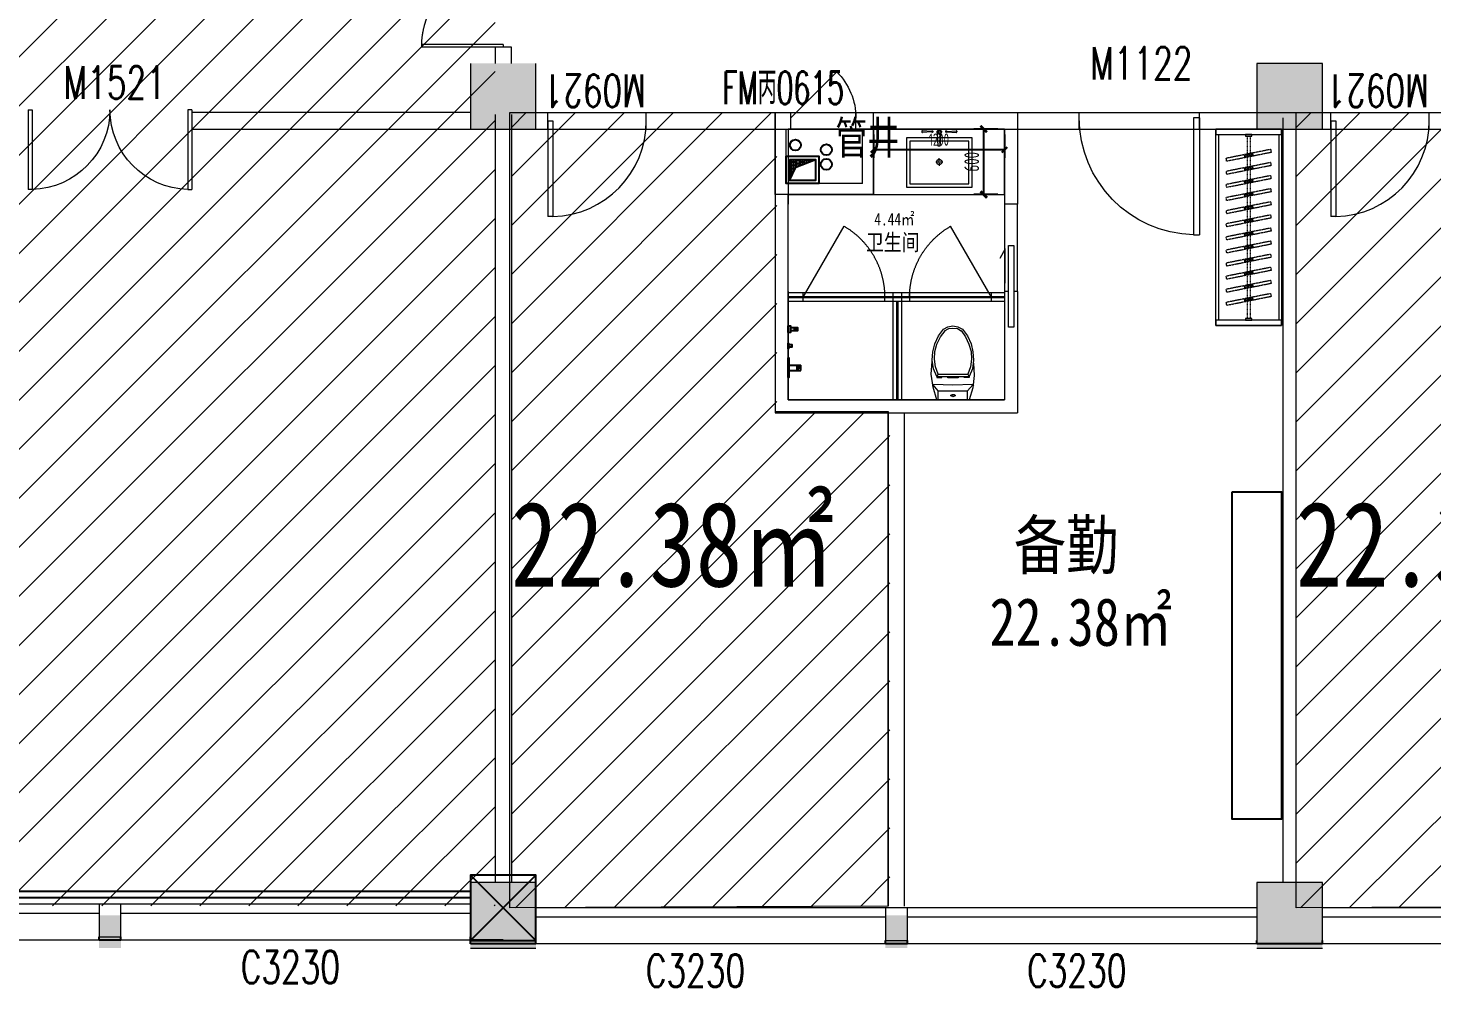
# Model space of a CAD drawing. Header units: millimetres. Extents: x 33621 to 401573, y -91663 to 133135.
# Drawn here: x 355981 to 368833, y 41688 to 50468 of the extents above; entities that cross this region are included whole.
import ezdxf

# ---------------------------------------------------------------- set-up
doc = ezdxf.new("R2010")
doc.units = ezdxf.units.MM
doc.header["$LTSCALE"] = 10
for name, pattern in [('DASH', [0.35, 0.25, -0.1]), ('DOT', [0.2, 0.1, -0.1]), ('HIDDEN', [0.375, 0.25, -0.125, 0, 0])]:
    doc.linetypes.add(name, pattern=pattern)
doc.layers.get('0').update_dxf_attribs({"color": 253})
doc.layers.get('Defpoints').update_dxf_attribs({"color": 250})
for name, color, linetype in [('3', 253, 'Continuous'), ('DIM_LEAD', 253, 'Continuous'), ('ELE', 253, 'Continuous'), ('FC-Text Annotation', 253, 'Continuous'), ('FF-FIXT', 253, 'Continuous'), ('PROMPT', 253, 'Continuous'), ('PUB_TEXT', 253, 'Continuous'), ('SURFACE', 253, 'Continuous'), ('VPIPE-污水', 253, 'Continuous'), ('VPIPE-热给水', 253, 'Continuous'), ('VPIPE-给水', 253, 'Continuous'), ('WINDOW_TEXT', 253, 'Continuous'), ('填充', 253, 'Continuous'), ('平面家具', 253, 'Continuous'), ('洁具', 253, 'Continuous'), ('风道（排气道）', 253, 'Continuous')]:
    doc.layers.add(name, color=color, linetype=linetype)
for name, color, linetype, lineweight in [('COLUMN', 253, 'Continuous', 0), ('DOOR【门】', 253, 'Continuous', 0), ('FF-Door【门】', 253, 'Continuous', 0), ('FF-FIXT【洁具】', 253, 'Continuous', 0), ('FF-FURN【成品家具】', 253, 'Continuous', 0), ('FF-FURN【成品家私】', 253, 'Continuous', 0), ('MK【门槛线】', 253, 'Continuous', 0), ('PUB_HATCH', 253, 'Continuous', 0), ('RC-Dim【天花尺寸】', 253, 'Continuous', 0), ('RC-Text【天花文字】', 253, 'Continuous', 0), ('TXT【平面空间文字】', 253, 'Continuous', 0), ('WALL', 253, 'Continuous', 0), ('Wall【墙体】', 253, 'Continuous', 0), ('Wall【新建墙】', 253, 'Continuous', 0), ('WINDOW', 253, 'Continuous', 0), ('Xline【辅助线】', 253, 'Continuous', 0)]:
    doc.layers.add(name, color=color, linetype=linetype, lineweight=lineweight)
doc.styles.add('-宋体', font='', dxfattribs={"width": 0.8})
doc.styles.add('_TCH_WINDOW', font='SIMPLEX', dxfattribs={"bigfont": 'GBCBIG'})
doc.styles.add('SUN', font='romans.shx', dxfattribs={"width": 0.8, "bigfont": 'hzdx.shx'})
doc.styles.add('宋体', font='', dxfattribs={"width": 0.7})
doc.styles.add('尺寸标注', font='ARCHS.SHX', dxfattribs={"width": 0.75})
doc.styles.add('文字', font='')
doc.styles.get('-宋体').set_extended_font_data('SimSun')
doc.styles.get('宋体').set_extended_font_data('SimSun')
doc.styles.get('文字').set_extended_font_data('SimSun')
doc.dimstyles.new('海龙1：50', dxfattribs={"dimscale": 50, "dimtxt": 2.25, "dimasz": 1, "dimexe": 1.5, "dimexo": 1, "dimgap": 0.7, "dimtad": 1, "dimdec": 0, "dimrnd": 5, "dimdsep": 46, "dimtxsty": '尺寸标注', "dimblk": 'ARCHTICK', "dimblk1": 'ARCHTICK', "dimblk2": 'ARCHTICK', "dimcen": 1, "dimclrd": 44, "dimclre": 44, "dimclrt": 2, "dimadec": 0, "dimazin": 0, "dimtfac": 1, "dimtdec": 0, "dimtix": 1, "dimtmove": 2, "dimatfit": 3, "dimldrblk": 'hl_arrow2', "dimfxl": 5, "dimfxlon": 1, "dimarcsym": 0})
doc.dimstyles.new('海龙_1：60', dxfattribs={"dimscale": 60, "dimtxt": 2.25, "dimasz": 1, "dimexe": 1.5, "dimexo": 1, "dimgap": 0.7, "dimtad": 1, "dimdec": 0, "dimrnd": 5, "dimdsep": 46, "dimtxsty": '尺寸标注', "dimblk": 'ARCHTICK', "dimblk1": 'ARCHTICK', "dimblk2": 'ARCHTICK', "dimcen": 1, "dimclrd": 44, "dimclre": 44, "dimclrt": 2, "dimadec": 0, "dimazin": 0, "dimtfac": 1, "dimtdec": 0, "dimtix": 1, "dimtmove": 2, "dimatfit": 3, "dimldrblk": 'hl_arrow2', "dimfxl": 5, "dimfxlon": 1, "dimarcsym": 0})

# ---------------------------------------------------------------- blocks, each defined once
blk = doc.blocks.new('$WINLIB2D$00000004')
for p, q in [((-0.5, 0.5), (0.5, 0.5)), ((-0.5, 0.5), (-0.5, -0.5)), ((0.5, -0.5), (0.5, 0.5)), ((-0.5, 0.2405796575893152), (0.5, 0.2405796575893152)), ((-0.5, -0.5), (0.5, -0.5))]:
    blk.add_line(p, q)
blk = doc.blocks.new('$DorLib2D$00000001')
for p, q in [((0.45, 0.975), (0.5000000000000002, 0.975)), ((0.45, 0), (0.45, 0.975)), ((0.5, 0), (0.5, 0.975)), ((0.5, 0), (0.45, 0))]:
    blk.add_line(p, q)
at = {"lineweight": 13}
blk.add_arc((0.475, 0), 0.975, 91.4692835813538, 180, dxfattribs=at)
blk = doc.blocks.new('$DorLib2D$00000002')
for p, q in [((-0.5, -1e-16), (-0.5000000000000007, 0.4875)), ((-0.4750000000000007, 0.4875), (-0.5000000000000007, 0.4875)), ((-0.475, 0), (-0.4750000000000007, 0.4875)), ((0.475, 0), (0.4750000000000007, 0.4875)), ((0.4750000000000007, 0.4875), (0.5000000000000007, 0.4875)), ((0.5, -1e-16), (0.5000000000000007, 0.4875)), ((-0.5, -1e-16), (-0.475, 0)), ((0.5, -1e-16), (0.475, 0))]:
    blk.add_line(p, q)
at = {"lineweight": 13}
for centre, start, end in [((-0.4875, 0), 0, 88.53071641864632), ((0.4875, 0), 91.46928358135371, 180)]:
    blk.add_arc(centre, 0.4875, start, end, dxfattribs=at)
blk = doc.blocks.new('DOOR_D02')
at = {"layer": 'FF-Door【门】'}
for p, q in [((-0.4842105263157892, 0.4997506303355456), (-0.4999999999999997, 0.4997506303355456)), ((-0.4999999999999997, 0), (-0.4999999999999997, 0.4997506303355456)), ((-0.4842105263157892, 0), (-0.4842105263157892, 0.5000000000000019)), ((0.4842105263157892, 0), (0.4842105263157892, 0.5000000000000019)), ((0.4842105263157892, 0.4997506303355456), (0.4999999999999997, 0.4997506303355456)), ((0.4999999999999997, 0), (0.4999999999999997, 0.4997506303355456)), ((-0.4842105263157892, 0), (-0.4999999999999997, 0)), ((0.4842105263157892, 0), (0.4999999999999997, 0))]:
    blk.add_line(p, q, dxfattribs=at)
at = {"layer": 'FF-Door【门】', "color": 8, "linetype": 'HIDDEN', "ltscale": 15}
for centre, start, end in [((-0.4999999999999997, 0), 0, 90), ((0.4995012606710915, -2e-16), 89.99999999999999, 180)]:
    blk.add_arc(centre, 0.4997506303355456, start, end, dxfattribs=at)
blk = doc.blocks.new('海龙0819125799')
at = {"layer": 'Wall【墙体】', "color": 6}
for p, q in [((-361.346166823525, 1800.000000599073), (-361.346166907344, 1649.775159592973)), ((-211.3461668924429, 1649.775159593206), (-211.3461668924429, 1799.999999882653)), ((-361.346166907344, 1649.775159592973), (-211.3461668924429, 1649.775159593206)), ((-211.3461668728851, 149.775159592973), (-361.3461669818498, 149.7751595932059)), ((-361.3461669818498, 149.7751595932059), (-361.3461669287644, 0)), ((-211.3461669287644, 0), (-211.3461668728851, 149.775159592973))]:
    blk.add_line(p, q, dxfattribs=at)
at = {"xscale": 1500, "yscale": 1500, "zscale": 1500, "rotation": 89.99999999895059}
blk.add_blockref('DOOR_D02', (-286.3461667839438, 899.7751599838958), dxfattribs=at)
at = {"layer": 'FC-Text Annotation', "style": '文字', "width": 0.8}
blk.add_text('门禁火灾时自动打开', height=199.1325747009862, dxfattribs=at).set_placement((-1014.163116379641, 560.8869037886615))
blk = doc.blocks.new('海龙0825095843')
for points in [[(300, 1750), (300, 1800), (-300, 1800), (-300, 1750)], [(300, 1800), (300, 0), (-300, 0), (-300, 1800)], [(-300, 50), (-300, 0), (300, 0), (300, 50)]]:
    blk.add_lwpolyline(points, close=True)
at = {"color": 8}
for points in [[(-275, 1750), (-275, 50)], [(275, 1750), (275, 50)]]:
    blk.add_lwpolyline(points, dxfattribs=at)
for points in [[(30, 1735), (30, 1750), (-30, 1750), (-30, 1735)], [(-30, 65), (-30, 50), (30, 50), (30, 65)], [(-30, 65), (-30, 50), (30, 50), (30, 65)]]:
    blk.add_lwpolyline(points, close=True, dxfattribs=at)
at = {"color": 8, "linetype": 'DASH', "ltscale": 0.006}
for points in [[(-12.5, 1735), (-12.5, 65)], [(12.5, 1735), (12.5, 65)]]:
    blk.add_lwpolyline(points, dxfattribs=at)
for points in [[(203.5262798592448, 1613.228783628438), (-208.403537909966, 1531.290848381584), (-203.5262798597105, 1506.771216371562), (208.4035379095003, 1588.709151618415)], [(36.79278219072148, 1580.063428885769), (-41.67004024144262, 1564.456203124253), (-36.79278219118714, 1539.936571114231), (41.67004024097695, 1555.543796875514)], [(38.25595960579813, 1572.707539282739), (-40.20686282636598, 1557.100313521223), (-38.25595960626379, 1547.292460717261), (40.20686282590031, 1562.899686478544)], [(203.5262798592448, 1493.228783628438), (-208.403537909966, 1411.290848381584), (-203.5262798597105, 1386.771216371562), (208.4035379095003, 1468.709151618415)], [(36.79278219072148, 1460.063428885769), (-41.67004024144262, 1444.456203124253), (-36.79278219118714, 1419.936571114231), (41.67004024097695, 1435.543796875514)], [(38.25595960579813, 1452.707539282739), (-40.20686282636598, 1437.100313521223), (-38.25595960626379, 1427.292460717261), (40.20686282590031, 1442.899686478544)], [(203.5262798592448, 1373.228783628438), (-208.403537909966, 1291.290848381584), (-203.5262798597105, 1266.771216371562), (208.4035379095003, 1348.709151618415)], [(36.79278219072148, 1340.063428885769), (-41.67004024144262, 1324.456203124253), (-36.79278219118714, 1299.936571114231), (41.67004024097695, 1315.543796875514)], [(38.25595960579813, 1332.707539282739), (-40.20686282636598, 1317.100313521223), (-38.25595960626379, 1307.292460717261), (40.20686282590031, 1322.899686478544)], [(203.5262798592448, 1253.228783628437), (-208.403537909966, 1171.290848381584), (-203.5262798597105, 1146.771216371562), (208.4035379095003, 1228.709151618415)], [(36.79278219072148, 1220.063428885769), (-41.67004024144262, 1204.456203124253), (-36.79278219118714, 1179.936571114231), (41.67004024097695, 1195.543796875514)], [(38.25595960579813, 1212.707539282739), (-40.20686282636598, 1197.100313521223), (-38.25595960626379, 1187.292460717261), (40.20686282590031, 1202.899686478544)], [(203.5262798592448, 1133.228783628438), (-208.403537909966, 1051.290848381584), (-203.5262798597105, 1026.771216371562), (208.4035379095003, 1108.709151618415)], [(36.79278219072148, 1100.063428885769), (-41.67004024144262, 1084.456203124253), (-36.79278219118714, 1059.936571114231), (41.67004024097695, 1075.543796875514)], [(38.25595960579813, 1092.707539282739), (-40.20686282636598, 1077.100313521223), (-38.25595960626379, 1067.292460717261), (40.20686282590031, 1082.899686478544)], [(203.5262798592448, 1013.228783628437), (-208.403537909966, 931.2908483815844), (-203.5262798597105, 906.7712163715624), (208.4035379095003, 988.7091516184154)], [(36.79278219072148, 980.0634288857692), (-41.67004024144262, 964.456203124253), (-36.79278219118714, 939.9365711142309), (41.67004024097695, 955.5437968755141)], [(38.25595960579813, 972.707539282739), (-40.20686282636598, 957.1003135212231), (-38.25595960626379, 947.2924607172608), (40.20686282590031, 962.899686478544)], [(203.5262798592448, 893.2287836284377), (-208.403537909966, 811.2908483815845), (-203.5262798597105, 786.7712163715623), (208.4035379095003, 868.7091516184155)], [(203.5262798592448, 773.2287836284377), (-208.403537909966, 691.2908483815844), (-203.5262798597105, 666.7712163715623), (208.4035379095003, 748.7091516184155)], [(36.79278219072148, 860.063428885769), (-41.67004024144262, 844.4562031242531), (-36.79278219118714, 819.9365711142309), (41.67004024097695, 835.543796875514)], [(38.25595960579813, 852.707539282739), (-40.20686282636598, 837.100313521223), (-38.25595960626379, 827.2924607172608), (40.20686282590031, 842.8996864785441)], [(203.5262798592448, 653.2287836284377), (-208.403537909966, 571.2908483815844), (-203.5262798597105, 546.7712163715623), (208.4035379095003, 628.7091516184155)], [(36.79278219072148, 740.063428885769), (-41.67004024144262, 724.456203124253), (-36.79278219118714, 699.9365711142309), (41.67004024097695, 715.5437968755141)], [(38.25595960579813, 732.707539282739), (-40.20686282636598, 717.1003135212231), (-38.25595960626379, 707.2924607172608), (40.20686282590031, 722.899686478544)], [(203.5262798592448, 533.2287836284376), (-208.403537909966, 451.2908483815845), (-203.5262798597105, 426.7712163715623), (208.4035379095003, 508.7091516184155)], [(36.79278219072148, 620.0634288857691), (-41.67004024144262, 604.4562031242531), (-36.79278219118714, 579.9365711142309), (41.67004024097695, 595.543796875514)], [(38.25595960579813, 612.707539282739), (-40.20686282636598, 597.1003135212231), (-38.25595960626379, 587.2924607172608), (40.20686282590031, 602.899686478544)], [(203.5262798592448, 413.2287836284376), (-208.403537909966, 331.2908483815845), (-203.5262798597105, 306.7712163715623), (208.4035379095003, 388.7091516184155)], [(36.79278219072148, 500.0634288857691), (-41.67004024144262, 484.4562031242531), (-36.79278219118714, 459.9365711142309), (41.67004024097695, 475.543796875514)], [(38.25595960579813, 492.7075392827391), (-40.20686282636598, 477.1003135212231), (-38.25595960626379, 467.2924607172608), (40.20686282590031, 482.899686478544)], [(203.5262798592448, 293.2287836284377), (-208.403537909966, 211.2908483815845), (-203.5262798597105, 186.7712163715623), (208.4035379095003, 268.7091516184155)], [(36.79278219072148, 380.0634288857691), (-41.67004024144262, 364.4562031242531), (-36.79278219118714, 339.9365711142309), (41.67004024097695, 355.5437968755141)], [(36.79278219072148, 260.0634288857691), (-41.67004024144262, 244.4562031242531), (-36.79278219118714, 219.9365711142309), (41.67004024097695, 235.5437968755141)], [(38.25595960579813, 372.7075392827392), (-40.20686282636598, 357.1003135212231), (-38.25595960626379, 347.2924607172608), (40.20686282590031, 362.899686478544)], [(38.25595960579813, 252.7075392827391), (-40.20686282636598, 237.1003135212232), (-38.25595960626379, 227.2924607172608), (40.20686282590031, 242.899686478544)]]:
    blk.add_lwpolyline(points, close=True, dxfattribs=at)
blk = doc.blocks.new('PQD')
at = {"layer": '填充'}
h = blk.add_hatch(dxfattribs=at)
h.set_pattern_fill('DOTS', color=256, scale=10, style=0)
h.set_pattern_definition([(0, (0, 0), (7.9375, 15.875), [0, -15.875])])
h.paths.add_polyline_path([(517039.3606534046, 222520.7432957545), (516799.3606534047, 222520.7432957545), (516799.3606534047, 222330.7432957545), (516857.0893016653, 222450.5852683169)])
blk.add_lwpolyline([(516799.3606534047, 222330.7432957545), (516857.0893016653, 222450.5852683169), (517039.3606534046, 222520.7432957545)], dxfattribs=at)
at = {"layer": '风道（排气道）'}
for points in [[(516769.3606534046, 222550.7432957545), (517069.3606534046, 222550.7432957545), (517069.3606534046, 222300.7432957546), (516769.3606534046, 222300.7432957546)], [(516799.3606534047, 222520.7432957545), (517039.3606534046, 222520.7432957545), (517039.3606534046, 222330.7432957545), (516799.3606534047, 222330.7432957545)]]:
    blk.add_lwpolyline(points, close=True, dxfattribs=at)
blk = doc.blocks.new('$DorLib2D$00000114')
at = {"color": 0}
blk.add_line((0.4999999999999965, 3.6e-15), (-0.2071067811864751, 0.7071067811864858), dxfattribs=at)
blk.add_arc((0.5000000000013856, -1.1546e-12), 1.000000000001696, 135, 180, dxfattribs=at)
blk = doc.blocks.new('ZL_08155714')
at = {"layer": 'VPIPE-污水'}
blk.add_circle((-129.1592930657789, -712.0164852384477), 50, dxfattribs=at)
at = {"layer": 'VPIPE-热给水'}
blk.add_circle((153.8974417122081, -888.4944701527711), 50, dxfattribs=at)
at = {"layer": 'VPIPE-给水'}
blk.add_circle((153.8974417112767, -754.4488298522773), 50, dxfattribs=at)
at = {"layer": 'WALL'}
for p, q in [((-314.6437028925866, -1164.930908717448), (-314.6437028954097, -414.9309060515661)), ((-314.6437028954097, -414.9309060515661), (585.3562970589846, -414.9309060524974)), ((585.3562970589846, -1164.930908717215), (585.3562970589846, -414.9309060524974)), ((-214.6437028876972, -1064.930908736074), (-214.6437028869986, -564.9309060706291)), ((-214.6437028869986, -564.9309060706291), (485.356297058519, -564.9309060713276)), ((485.356297058519, -1064.930908717681), (485.356297058519, -564.9309060713276)), ((485.356297058519, -1064.930908717681), (-214.6437028902583, -1064.930908714421)), ((585.3562970589846, -1164.930908717215), (-314.6437028925866, -1164.930908717448))]:
    blk.add_line(p, q, dxfattribs=at)
at = {"layer": 'WINDOW'}
for p, q in [((-175.1417361089261, -414.9309060521773), (424.8582644285634, -414.9309060522937)), ((-175.1417361089261, -414.9309060521773), (-175.1417361089261, -564.9309060519735)), ((424.8582644285634, -564.9309060522937), (424.8582644285634, -414.9309060522937)), ((-175.1417361090425, -564.9309060522937), (424.8582644285634, -564.9309060522937))]:
    blk.add_line(p, q, dxfattribs=at)
at = {"layer": 'DOOR【门】', "xscale": -600, "yscale": 600, "zscale": -600}
blk.add_blockref('$DorLib2D$00000114', (124.8582644192502, -464.9309060735977), dxfattribs=at)
at = {"layer": '洁具'}
blk.add_blockref('PQD', (-516984.004356292, -223365.674204469), dxfattribs=at)
at = {"layer": 'ELE', "ltscale": 100, "style": 'SUN', "width": 0.6}
blk.add_text('FM丙0615', height=300, dxfattribs=at).set_placement((-797.1047963886523, -337.8947368420178, 8.09054457e-08))
at = {"layer": 'TXT【平面空间文字】', "width": 0.75}
blk.add_text('管井', height=300, dxfattribs=at).set_placement((236.4133385177701, -794.6007492310964))
blk = doc.blocks.new('A$C5D954283')
at = {"color": 0, "linetype": 'Continuous'}
for p, q in [((-159.8287922329036, 511.2883289088495), (-159.8287922329036, 506.3181305513717)), ((159.8287922331365, 511.2883289088495), (159.8287922331365, 506.3181305513717)), ((4.840431999997235, 374.2569191276562), (-11.15956799988635, 374.2569191276562))]:
    blk.add_line(p, q, dxfattribs=at)
at = {"color": 8}
for p, q in [((1.164153e-10, 235.0799999996088), (1.164153e-10, 263.807999999728)), ((-5.039999999920837, 230.0399999998044), (-32.7599999998929, 230.0399999998044)), ((1.164153e-10, 225), (1.164153e-10, 196.2719999998808)), ((32.25600000005215, 230.0399999998044), (5.040000000037252, 230.0399999998044))]:
    blk.add_line(p, q, dxfattribs=at)
blk.add_lwpolyline([(270, 30), (270.0000000001164, 420), (-270, 420), (-270, 30)], close=True, dxfattribs=at)
at = {"color": 8, "const_width": 0.8399999999999997}
blk.add_lwpolyline([(0.1400000000139698, 230.4599999999628, -0.9999999999999998), (0.1400000000139698, 229.6199999998789, -0.9999999999999998)], format="xyb", close=True, dxfattribs=at)
at = {"color": 8}
blk.add_circle((1.164153e-10, 230.0399999998044), 25.2, dxfattribs=at)
at = {"color": 0, "linetype": 'Continuous'}
for centre, start, end in [((-154.8287922329036, 511.2883289088495), 88.28890731603568, 180), ((154.8287922331365, 511.2883289090823), 0, 91.71109268396431), ((-154.8287922329036, 506.3181305513717), 180, 271.7110926839644), ((154.8287922331365, 506.3181305513717), 268.2889073160357, 0)]:
    blk.add_arc(centre, 5, start, end, dxfattribs=at)
at = {"color": 250, "linetype": 'DOT', "ltscale": 1000}
for points in [[(-57.32807496341411, 508.8032297301688), (-57.44336328096688, 509.9737716621894), (-57.78479776837048, 511.09933032430126), (-58.33925728968461, 512.1366511282395), (-59.08543427626137, 513.045870417176), (-59.99465356528526, 513.7920474038692), (-61.03197436919436, 514.3465069251833), (-62.157533031277126, 514.6879414125578), (-63.328074963385006, 514.8032297301397), (-64.49861689546378, 514.6879414125578), (-65.62417555763386, 514.3465069251833), (-66.66149636145565, 513.7920474038692), (-67.57071565056685, 513.045870417176), (-68.31689263717271, 512.1366511282395), (-68.87135215848684, 511.09933032430126), (-69.21278664583224, 509.9737716621894), (-69.32807496341411, 508.8032297301688), (-69.21278664583224, 507.63268779797363), (-68.87135215848684, 506.50712913594907), (-68.31689263717271, 505.46980833198177), (-67.57071565056685, 504.560589042987), (-66.66149636145565, 503.8144120562647), (-65.62417555763386, 503.259952535067), (-64.49861689546378, 502.9185180476925), (-63.328074963385006, 502.8032297301106), (-62.157533031277126, 502.9185180476925), (-61.03197436919436, 503.259952535067), (-59.99465356528526, 503.8144120562647), (-59.08543427626137, 504.560589042987), (-58.33925728968461, 505.46980833198177), (-57.78479776837048, 506.50712913594907), (-57.44336328096688, 507.63268779797363)], [(69.32807496321038, 508.8032297301688), (69.21278664577403, 509.9737716621894), (68.87135215837043, 511.09933032430126), (68.3168926370563, 512.1366511282395), (67.57071565045044, 513.045870417176), (66.66149636131013, 513.7920474038692), (65.62417555745924, 514.3465069251833), (64.49861689540558, 514.6879414125578), (63.32807496326859, 514.8032297301397), (62.15753303116071, 514.6879414125578), (61.03197436907794, 514.3465069251833), (59.99465356525616, 513.7920474038692), (59.085434276086744, 513.045870417176), (58.339257289480884, 512.1366511282395), (57.78479776813765, 511.09933032430126), (57.443363280792255, 509.9737716621894), (57.3280749633268, 508.8032297301688), (57.443363280792255, 507.63268779797363), (57.78479776813765, 506.50712913594907), (58.339257289480884, 505.46980833198177), (59.085434276086744, 504.560589042987), (59.99465356525616, 503.8144120562647), (61.03197436907794, 503.259952535067), (62.15753303116071, 502.9185180476925), (63.32807496326859, 502.8032297301106), (64.49861689540558, 502.9185180476925), (65.62417555745924, 503.259952535067), (66.66149636131013, 503.8144120562647), (67.57071565045044, 504.560589042987), (68.3168926370563, 505.46980833198177), (68.87135215837043, 506.50712913594907), (69.21278664577403, 507.63268779797363)]]:
    blk.add_wipeout(points, dxfattribs=at)
at = {"color": 0, "linetype": 'Continuous'}
for p, q in [((-72.32807496341411, 510.3032297301106), (-154.6794934225036, 516.2860993982758)), ((72.32807496341411, 510.3032297301106), (154.67949342262, 516.2860993985086)), ((-72.32807496341411, 507.3032297301105), (-154.6794934225036, 501.3203600619454)), ((-11.15956800000276, 374.2569191276562), (-17.54950176004786, 495.4865680530201)), ((15.14995655568782, 492.2146877725608), (4.840431999997235, 374.2569191276562)), ((72.32807496341411, 507.3032297301105), (154.67949342262, 501.3203600619454))]:
    blk.add_line(p, q, dxfattribs=at)
at = {"color": 8}
for p, q in [((1.164153e-10, 532.1264297300949), (1.164153e-10, 509.5472297300585)), ((-4.032000000006519, 505.5152297301683), (-26.20799999998417, 505.5152297301683)), ((1.164153e-10, 501.4832297300454), (1.164153e-10, 478.5008297301828)), ((25.80480000015814, 505.5152297301683), (4.032000000006519, 505.5152297301683))]:
    blk.add_line(p, q, dxfattribs=at)
at = {"color": 0, "linetype": 'Continuous', "const_width": 12}
for points in [[(-63.32807496341411, 514.8032297301106, -1), (-63.32807496341411, 502.8032297301106, -1)], [(63.32807496341411, 514.8032297301106, 1), (63.32807496341411, 502.8032297301106, 1)]]:
    blk.add_lwpolyline(points, format="xyb", close=True, dxfattribs=at)
at = {"color": 0, "linetype": 'Continuous'}
blk.add_lwpolyline([(300, 0), (300, 450), (-300, 450), (-300, 0)], close=True, dxfattribs=at)
at = {"color": 8, "ltscale": 1000, "const_width": 0.448}
blk.add_lwpolyline([(1.164153e-10, 505.7392297300975, -1), (1.164153e-10, 505.2912297302391, -1)], format="xyb", close=True, dxfattribs=at)
at = {"color": 0, "linetype": 'Continuous'}
blk.add_circle((1.164153e-10, 505.5152297301683), 20.16, dxfattribs=at)
at = {"color": 8}
blk.add_circle((0.2651944293174893, 505.7008297301363), 16.25438224187546, dxfattribs=at)
blk = doc.blocks.new('_ArchTick')
at = {"color": 2, "linetype": 'ByBlock', "const_width": 0.4}
blk.add_lwpolyline([(-0.5, -0.5), (0.5, 0.5)], dxfattribs=at)
blk = doc.blocks.new('*D328')
at = {"layer": 'Defpoints', "color": 0, "transparency": 16777216}
for p in [(364729.8175006493, 49543.68022382099), (364920.5064630708, 49543.68022382099), (364920.5064630712, 48943.68022381725)]:
    blk.add_point(p, dxfattribs=at)
at = {"layer": 'Xline【辅助线】', "color": 44, "lineweight": -2, "transparency": 16777216}
for p, q in [((364860.5064630708, 49543.68022382099), (364639.8175006492, 49543.68022382099)), ((364729.8175006493, 48943.68022381725), (364729.8175006493, 49543.68022382099)), ((364860.5064630712, 48943.68022381725), (364639.8175006492, 48943.68022381725))]:
    blk.add_line(p, q, dxfattribs=at)
at = {"layer": 'Xline【辅助线】', "color": 44, "lineweight": -2, "transparency": 16777216, "xscale": 60, "yscale": 60, "zscale": 60}
for p, rotation in [((364729.8175006493, 49543.68022382099), 90), ((364729.8175006493, 48943.68022381725), 270)]:
    blk.add_blockref('_ArchTick', p, dxfattribs=dict(at, rotation=rotation))
at = {"layer": 'Xline【辅助线】', "color": 2, "transparency": 16777216, "insert": (364620.3175006493, 49243.68022381901), "char_height": 135, "attachment_point": 5, "rotation": 90, "style": '尺寸标注'}
blk.add_mtext('600', dxfattribs=at)
blk = doc.blocks.new('hl_arrow2')
at = {"color": 2}
blk.add_line((-0.221303783804, 2.183e-12), (-1, 5.72e-13), dxfattribs=at)
blk.add_lwpolyline([(-0.221303783804, 0), (-0.861040435366, -0.688592459968), (-0.653754463034, -0.862470062348), (0, 0), (-0.653754463034, 0.862470062348), (-0.861040435366, 0.688592459968)], close=True, dxfattribs=at)
blk = doc.blocks.new('A$C78EA0098')
at = {"color": 33, "linetype": 'Continuous'}
for p, q in [((47.00000128359533, 353.7500000006403), (90.00000128336251, 353.7500000006403)), ((68.50000128359534, 375.2500000005239), (68.50000128359534, 332.2500000007567))]:
    blk.add_line(p, q, dxfattribs=at)
for p, q in [((4.999999124091118, 24.99999973730883, 9.256461575e-07), (81.00000097975135, 24.99999973725062, 9.256461575e-07)), ((81.00000097951852, -25.00000026274938, 3.560162716e-07), (81.00000097951852, 24.99999973725062, 3.560162716e-07)), ((81.00000097951852, 19.99999973730882, 9.256461575e-07), (87.98346753581427, 19.99999973725062, 9.256461575e-07)), ((84.0000009795185, 24.99999973725062, 9.256461575e-07), (114.0000009795185, 24.99999973725062, 9.256461575e-07)), ((84.0000009795185, 19.99999973730882, 3.560162716e-07), (84.0000009795185, 24.99999973725062, 3.560162716e-07)), ((114.0000009795185, -25.00000026274938, -2.136136142e-07), (114.0000009795185, 24.99999973725062, 3.560162716e-07)), ((4.999999124091118, -25.00000026274938, 3.560162716e-07), (81.00000097951852, -25.00000026274938, 3.560162716e-07)), ((81.00000097951852, -20.00000026274938, 3.560162716e-07), (87.98346753581427, -20.00000026274938, 3.560162716e-07)), ((84.0000009795185, -25.00000026274938, 3.560162716e-07), (84.0000009795185, -20.00000026274938, 3.560162716e-07)), ((84.00000097975135, -25.00000026274938, 3.560162716e-07), (114.0000009795185, -25.00000026274938, 3.560162716e-07))]:
    blk.add_line(p, q)
for points in [[(1.4293473214e-06, 383.7500000006403), (20.00000113737769, 383.7500000006403), (20.00000113737769, 323.7500000006403), (1.4293473214e-06, 323.7500000006403)], [(20.00000113737769, 368.7500000006403), (85.00000121048652, 368.7500000006403), (85.00000121048652, 338.7500000006403), (20.00000113737769, 338.7500000006403)], [(6.619375199e-07, 226.0000000006403), (3.000000408617779, 226.0000000006403), (3.000000408617779, 174.0000000006403), (6.619375199e-07, 174.0000000006403)], [(3.000000408617779, 212.5000000006403), (33.50000047450885, 212.5000000006403), (33.50000047450885, 187.5000000006403), (3.000000408617779, 187.5000000006403)], [(0, 90), (4.999999124091118, 90), (4.999999124091118, -90), (0, -90)]]:
    blk.add_lwpolyline(points, close=True)
for centre, radius in [((68.50000128359534, 353.7500000006403), 11.49999999988358), ((104.0000009795185, -2.62807589e-07, 7.12013287e-08), 5)]:
    blk.add_circle(centre, radius, dxfattribs=at)
blk.add_arc((57.75000097928568, -2.627493814e-07, 9.256461575e-07), 36.2500000002529, 316.397181032414, 43.60281896758604)
blk = doc.blocks.new('ZL_08127082')
at = {"layer": 'FF-FIXT【洁具】'}
for p, q in [((-184.0723225633846, -108.7700514605967), (-150.6046904385439, 0)), ((146.4211623065057, 0), (-150.6046904385439, 0)), ((-133.8707755542127, 0), (-133.8707755542127, -83.66927795595257)), ((133.8707755542127, 0), (133.8707755542127, -83.66927795595257)), ((146.4211623065057, 0), (179.8888932532863, -117.1369100807933)), ((-196.6227093156776, -221.7235322312918), (-184.0723225633846, -108.7700514605967)), ((-133.8707755542127, -83.66927795595257), (-184.0723225633846, -138.0542542752809)), ((133.8707755542127, -83.66927795595257), (-133.8707755542127, -83.66927795595257)), ((-20.91729478345951, -37.65116025687894), (-16.73386547336122, -33.46773094678065)), ((-20.91729478345951, -41.83458956703543), (-20.91729478345951, -37.65116025687894)), ((-16.73386547336122, -46.01811769907363), (-20.91729478345951, -41.83458956703543)), ((-16.73386547336122, -33.46773094678065), (-12.55043616326293, -33.46773094678065)), ((-12.55043616326293, -50.20154700923012), (-16.73386547336122, -46.01811769907363)), ((-12.55043616326293, -33.46773094678065), (-4.18347872106824, -29.28420281474246)), ((4.18347872106824, -50.20154700923012), (-12.55043616326293, -50.20154700923012)), ((-4.18347872106824, -29.28420281474246), (4.18347872106824, -33.46773094678065)), ((4.18347872106824, -33.46773094678065), (12.55033734132303, -33.46773094678065)), ((12.55033734132303, -46.01811769907363), (4.18347872106824, -50.20154700923012)), ((12.55033734132303, -33.46773094678065), (16.73386547336122, -37.65116025687894)), ((16.73386547336122, -41.83458956703543), (12.55033734132303, -46.01811769907363)), ((16.73386547336122, -37.65116025687894), (16.73386547336122, -41.83458956703543)), ((133.8707755542127, -83.66927795595257), (179.8888932532863, -138.0542542752809)), ((179.8888932532863, -117.1369100807933), (196.6227093157358, -234.2739189835847)), ((184.0723225634429, -125.503867522988), (184.0723225634429, -133.8708249651827)), ((-188.255850695481, -334.6770130019868), (-196.6227093156776, -221.7235322312918)), ((-179.8888932532863, -142.2376835854375), (-4.94109699503e-05, -133.8708249651827)), ((-179.8888932532863, -284.4754659928149), (-150.6046904385439, -213.3565747890971)), ((-163.1550771908951, -301.2092820552061), (-138.0543036862509, -234.2739189835847)), ((-150.6046904385439, -204.9896173469024), (-104.5865727394703, -204.9896173469024)), ((-150.6046904385439, -213.3565747890971), (-150.6046904385439, -204.9896173469024)), ((-138.0543036862509, -234.2739189835847), (-150.6046904385439, -213.3565747890971)), ((146.4211623065057, -213.3565747890971), (-150.6046904385439, -213.3565747890971)), ((133.8707755542127, -234.2739189835847), (-138.0543036862509, -234.2739189835847)), ((-104.5865727394703, -204.9896173469024), (-104.5865727394703, -213.3565747890971)), ((-50.20159642014187, -213.3565747890971), (-50.20159642014187, -200.8061880368041)), ((-50.20159642014187, -200.8061880368041), (46.01806828810367, -200.8061880368041)), ((46.01806828810367, -213.3565747890971), (-50.20159642014187, -213.3565747890971)), ((-4.94109699503e-05, -133.8708249651827), (-4.94109699503e-05, -138.0542542752809)), ((-4.94109699503e-05, -133.8708249651827), (175.7053651212482, -142.2376835854375)), ((46.01806828810367, -200.8061880368041), (46.01806828810367, -213.3565747890971)), ((100.4030446074321, -204.9896173469024), (100.4030446074321, -213.3565747890971)), ((146.4211623065057, -204.9896173469024), (100.4030446074321, -204.9896173469024)), ((133.8707755542127, -234.2739189835847), (146.4211623065057, -213.3565747890971)), ((133.8707755542127, -234.2739189835847), (158.9715490588569, -301.2092820552061)), ((146.4211623065057, -213.3565747890971), (146.4211623065057, -204.9896173469024)), ((146.4211623065057, -213.3565747890971), (175.7053651212482, -284.4754659928149)), ((184.0723225634429, -133.8708249651827), (175.7053651212482, -142.2376835854375)), ((196.6227093157358, -234.2739189835847), (188.2557518735411, -351.4108290644363)), ((-188.255850695481, -363.9612158167292), (-179.8888932532863, -284.4754659928149)), ((-184.0723225633846, -439.2635363305453), (-188.255850695481, -363.9612158167292)), ((-171.5219358111499, -372.3281732589239), (-163.1550771908951, -301.2092820552061)), ((-167.3385065009934, -443.4469656406435), (-171.5219358111499, -372.3281732589239)), ((158.9715490588569, -301.2092820552061), (167.3385065010516, -372.3281732589239)), ((167.3385065010516, -372.3281732589239), (163.1549783689552, -443.4469656406435)), ((175.7053651212482, -284.4754659928149), (188.2557518735411, -363.9612158167292)), ((188.2557518735411, -363.9612158167292), (184.0723225634429, -439.2635363305453)), ((-167.3385065009934, -514.5658568443614), (-184.0723225633846, -439.2635363305453)), ((-146.4211623065057, -510.3824275342049), (-167.3385065009934, -443.4469656406435)), ((-117.1369594918215, -577.3177906058263), (-146.4211623065057, -510.3824275342049)), ((146.4211623065057, -510.3824275342049), (112.9534313597833, -577.3177906058263)), ((163.1549783689552, -443.4469656406435), (146.4211623065057, -510.3824275342049)), ((184.0723225634429, -439.2635363305453), (163.1549783689552, -514.5658568443614)), ((-133.8707755542127, -585.684748048021), (-167.3385065009934, -514.5658568443614)), ((-87.85275667707901, -648.436681809544), (-133.8707755542127, -585.684748048021)), ((-75.30236992478603, -635.8862950572511), (-117.1369594918215, -577.3177906058263)), ((-41.83463897800538, -652.6201111196423), (-75.30236992478603, -631.7027669251547)), ((75.30227110284613, -631.7027669251547), (37.6511108459672, -652.6201111196423)), ((112.9534313597833, -577.3177906058263), (71.11884179274784, -631.7027669251547)), ((129.6873462441144, -585.684748048021), (83.66922854504082, -648.436681809544)), ((163.1549783689552, -514.5658568443614), (129.6873462441144, -585.684748048021)), ((-46.01806828810367, -669.3539271820919), (-87.85275667707901, -648.436681809544)), ((-4.94109699503e-05, -677.7208846242283), (-46.01806828810367, -669.3539271820919)), ((-4.94109699503e-05, -656.8035404297407), (-41.83463897800538, -652.6201111196423)), ((37.6511108459672, -652.6201111196423), (-4.94109699503e-05, -656.8035404297407)), ((46.01806828810367, -669.3539271820919), (-4.94109699503e-05, -677.7208846242283)), ((83.66922854504082, -648.436681809544), (46.01806828810367, -669.3539271820919))]:
    blk.add_line(p, q, dxfattribs=at)
blk = doc.blocks.new('ZL_08123655')
at = {"layer": 'FF-FIXT【洁具】'}
for p, q in [((-184.0723225633846, -138.0542542752809), (-188.255850695481, -129.6872968331445)), ((-179.8888932532863, -142.2376835854375), (-184.0723225633846, -138.0542542752809))]:
    blk.add_line(p, q, dxfattribs=at)
at = {"layer": 'DIM_LEAD'}
blk.add_blockref('ZL_08127082', (0, 0), dxfattribs=at)
blk = doc.blocks.new('*D329')
at = {"layer": 'Defpoints', "color": 0, "transparency": 16777216}
for p in [(363720.5064630725, 49543.68022382142), (364920.5064630706, 49543.68022382142), (363720.5064630725, 49353.3257997646)]:
    blk.add_point(p, dxfattribs=at)
at = {"layer": 'RC-Dim【天花尺寸】', "color": 44, "lineweight": -2, "transparency": 16777216}
for p, q in [((363720.5064630725, 49493.68022382143), (363720.5064630725, 49278.3257997646)), ((364920.5064630706, 49493.68022382143), (364920.5064630706, 49278.3257997646)), ((364920.5064630706, 49353.3257997646), (363720.5064630725, 49353.3257997646))]:
    blk.add_line(p, q, dxfattribs=at)
at = {"layer": 'RC-Dim【天花尺寸】', "color": 44, "lineweight": -2, "transparency": 16777216, "xscale": 50, "yscale": 50, "zscale": 50, "rotation": 180}
blk.add_blockref('_ArchTick', (363720.5064630725, 49353.3257997646), dxfattribs=at)
at = {"layer": 'RC-Dim【天花尺寸】', "color": 44, "lineweight": -2, "transparency": 16777216, "xscale": 50, "yscale": 50, "zscale": 50}
blk.add_blockref('_ArchTick', (364920.5064630706, 49353.3257997646), dxfattribs=at)
at = {"layer": 'RC-Dim【天花尺寸】', "color": 2, "transparency": 16777216, "insert": (364320.5064630716, 49446.9195497646), "char_height": 112.5, "attachment_point": 5, "style": '尺寸标注'}
blk.add_mtext('1200', dxfattribs=at)
blk = doc.blocks.new('DOORBLK101')
at = {"layer": 'FF-Door【门】'}
blk.add_line((-0.5, 0), (2e-16, 0.8660254037844385), dxfattribs=at)
at = {"layer": 'FF-Door【门】', "color": 8, "linetype": 'HIDDEN', "ltscale": 15}
blk.add_arc((-0.5, 0), 1, 0, 60, dxfattribs=at)

msp = doc.modelspace()

# ---------------------------------------------------------------- hatches: boundary and pattern name
at = {"layer": 'PUB_HATCH'}
for points in [[(360030.5022837236, 49543.68022458954), (360630.5022837235, 49543.68022458954), (360630.5022837235, 50143.68022458953), (360030.5022837236, 50143.68022458953)], [(367230.5022837231, 49543.68022458954), (367830.5022837231, 49543.68022458954), (367830.5022837231, 50143.68022458953), (367230.5022837231, 50143.68022458953)], [(360030.5022837236, 42043.68022458954), (360630.5022837235, 42043.68022458954), (360630.5022837235, 42643.68022458953), (360030.5022837236, 42643.68022458953)], [(367230.5022837231, 42043.68022458977), (367830.5022837231, 42043.68022458977), (367830.5022837231, 42643.68022458977), (367230.5022837231, 42643.68022458977)], [(356830.5022837359, 42343.68022458558), (356630.5022837359, 42343.68022458558), (356630.5022837359, 42043.68022460258), (356830.5022837359, 42043.68022460258)], [(364030.502283736, 42343.68022460257), (363830.5022836342, 42343.68022460257), (363830.5022836342, 42043.68022458558), (364030.502283736, 42043.68022458558)]]:
    msp.add_hatch(color=256, dxfattribs=at).paths.add_polyline_path(points)
at = {"layer": 'Xline【辅助线】'}
h = msp.add_hatch(dxfattribs=at)
h.set_pattern_fill('ANSI31', color=256, scale=100)
h.set_pattern_definition([(45, (-44531.00055923941, 84868.5187306744), (-224.5064030267288, 224.5064030267288), [])])
h.paths.add_polyline_path([(360255.5022837401, 58329.1591890871), (339030.5022837163, 58414.76790208253), (339030.5022837163, 57927.57477192999), (338805.5022837452, 57927.57477192953), (338805.5022837541, 51909.67866739421), (295830.5022837056, 51945.47087525506), (295830.5022837159, 49693.68022382771), (295430.5022836083, 49693.68022379279), (295430.5022839003, 42429.15918909385), (360255.5022837401, 42429.15918909385)])
h = msp.add_hatch(dxfattribs=at)
h.set_pattern_fill('ANSI31', color=256, scale=100)
h.set_pattern_definition([(45, (343830.6101318666, 42411.40316860913), (-224.5064030267288, 224.5064030267288), [])])
h.paths.add_polyline_path([(363870.5022840391, 46958.4205524486), (362835.5064630544, 46958.4205524486), (362835.5990552407, 49693.68022382353), (360405.5022837509, 49693.68022381863), (360405.5022837509, 42411.40316933207), (363870.5022840395, 42426.40317065013)])
h = msp.add_hatch(dxfattribs=at)
h.set_pattern_fill('ANSI31', color=256, scale=100)
h.set_pattern_definition([(45, (351015.6101318209, 42411.40316860493), (-224.5064030267288, 224.5064030267288), [])])
h.paths.add_polyline_path([(371055.5022839935, 46958.42055244441), (370020.5064630087, 46958.42055244441), (370020.599055195, 49693.68022381933), (367590.5022837052, 49693.68022381444), (367590.5022837052, 42411.40316932788), (371055.5022839939, 42426.40317064593)])

# ---------------------------------------------------------------- linework, layer by layer
at = {"layer": '3'}
for points in [[(353430.5022837405, 42565.26464592502), (360030.5022836796, 42565.26464444701)], [(353430.5022837476, 42505.26464592502), (360030.5022836661, 42505.26464444702)]]:
    msp.add_lwpolyline(points, dxfattribs=at)
at = {"layer": 'COLUMN'}
for p, q in [((360030.5022837236, 50143.68022458953), (360030.5022837236, 49543.68022458954)), ((360630.5022837235, 49543.68022458954), (360630.5022837235, 50143.68022458953)), ((367830.5022837231, 50143.68022458953), (367230.5022837231, 50143.68022458953)), ((367230.5022837231, 50143.68022458953), (367230.5022837231, 49543.68022458954)), ((367830.5022837231, 49543.68022458954), (367830.5022837231, 50143.68022458953)), ((360030.5022837236, 49543.68022458954), (360630.5022837235, 49543.68022458954)), ((367230.5022837231, 49543.68022458954), (367830.5022837231, 49543.68022458954)), ((360630.5022837235, 42643.68022458953), (360030.5022837236, 42643.68022458953)), ((360030.5022837236, 42643.68022458953), (360030.5022836344, 42343.68022459279)), ((360630.5022836342, 42343.68022459046), (360630.5022837235, 42643.68022458953)), ((367830.5022837231, 42643.68022458977), (367230.5022837231, 42643.68022458977)), ((367230.5022837231, 42643.68022458977), (367230.5022838377, 42343.68022460047)), ((367830.5022836342, 42343.68022456346), (367830.5022837231, 42643.68022458977)), ((360030.5022837236, 42043.68022458954), (360630.5022837235, 42043.68022458954)), ((367230.5022837231, 42043.68022458977), (367830.5022837231, 42043.68022458977))]:
    msp.add_line(p, q, dxfattribs=at)
at = {"layer": 'FF-FURN【成品家具】'}
msp.add_line((365040.5064780123, 48054.56395542435), (365040.5064688812, 48854.56395542435), dxfattribs=at)
at = {"layer": 'FF-FURN【成品家私】'}
msp.add_lwpolyline([(364955.5064705412, 48478.02452257624), (365005.5064705413, 48478.02452257624), (365005.5064705413, 47728.02452257624), (364955.5064705412, 47728.02452257624)], close=True, dxfattribs=at)
msp.add_lwpolyline([(364926.9050456731, 48130.8794498262), (364926.9050456731, 48445.1525092984), (364876.0926606308, 48358.12270933855)], dxfattribs=at)
at = {"layer": 'MK【门槛线】'}
for p, q in [((364920.5064630706, 48043.42054618313), (362940.5064631423, 48043.42054618499)), ((364920.5064630702, 47963.42054618382), (362940.5064631419, 47963.42054618499)), ((363075.8680936403, 47963.42054618359), (363075.8680936399, 48043.42054618336)), ((363825.8680936404, 47963.42054618429), (363825.8680936399, 48043.42054618405)), ((363897.0064649868, 48043.42054618405), (363897.0064649859, 47063.42054858315)), ((363977.0064649859, 48043.42054618313), (363977.006464985, 47063.42054869467)), ((364052.0497940139, 47963.42054618429), (364052.0497940139, 48043.42054618405)), ((364802.0497940139, 47963.42054618359), (364802.0497940139, 48043.42054618336))]:
    msp.add_line(p, q, dxfattribs=at)
at = {"layer": 'PROMPT'}
for p, q in [((360030.4922837199, 42711.41316861915), (360630.5122837199, 42111.39316861913)), ((360030.4922896324, 42111.39316861913), (360630.5122896324, 42711.41316861915)), ((360030.4922896324, 42711.41316861915), (360630.5122896324, 42111.39316861913))]:
    msp.add_line(p, q, dxfattribs=at)
msp.add_lwpolyline([(360030.4922896324, 42111.39316861913), (360630.5122896324, 42111.39316861913), (360630.5122896324, 42711.41316861915), (360030.4922896324, 42711.41316861915)], close=True, dxfattribs=at)
at = {"layer": 'RC-Text【天花文字】'}
for points in [[(360390.5022837052, 49693.68022381886), (362820.5990551951, 49693.68022382376), (362820.5064630087, 46958.42055244884), (363855.5022839935, 46958.42055244884), (363855.5022839939, 42426.40317065036), (360390.5022837052, 42411.4031693323), (360390.5022837052, 49693.68022381886)], [(367590.5022837052, 49693.68022381886), (370020.599055195, 49693.68022382376), (370020.5064630087, 46958.42055244884), (371055.5022839935, 46958.42055244884), (371055.5022839939, 42426.40317065036), (367590.5022837052, 42411.4031693323), (367590.5022837052, 49693.68022381886)]]:
    msp.add_lwpolyline(points, dxfattribs=at)
at = {"layer": 'SURFACE'}
for p, q in [((356630.5022837788, 42115.2646409762), (356630.5022837788, 42145.2646409804)), ((356830.5022836861, 42115.2646409762), (356630.5022837788, 42115.2646409762)), ((356830.5022836861, 42115.2646409762), (356830.5022836861, 42145.2646409804)), ((360030.5022896912, 42115.26464096806), (360030.5022896912, 42145.2646409804)), ((360330.5022896317, 42115.2646409804), (360030.5022896912, 42115.26464096806)), ((360030.502283734, 42081.40316863614), (360030.502283734, 42111.40316861937)), ((360030.5022896466, 42081.40316861821), (360030.5022896466, 42111.40316861937)), ((360330.5022837191, 42081.40316861937), (360030.502283734, 42081.40316863614)), ((360330.5022896317, 42081.40316861937), (360030.5022896466, 42081.40316861821)), ((360630.5022835488, 42081.40316860936), (360330.5022837191, 42081.40316861937)), ((360630.5022896466, 42081.40316861821), (360330.5022896317, 42081.40316861937)), ((360630.5022835488, 42081.40316860936), (360630.5022835488, 42111.40316861937)), ((360630.5022896466, 42081.40316861821), (360630.5022896466, 42111.40316861937)), ((363830.5022837341, 42081.40316860936), (363830.5022837341, 42111.40316861937)), ((364030.5022837341, 42081.40316860936), (363830.5022837341, 42081.40316860936)), ((364030.5022837341, 42081.40316860936), (364030.5022837341, 42111.40316861937)), ((367230.5022837341, 42081.40316860936), (367230.5022837341, 42111.40316861937)), ((367230.5022896465, 42081.40316861821), (367230.5022896465, 42111.40316861937)), ((367530.5022837192, 42081.40316861937), (367230.5022837341, 42081.40316860936)), ((367530.5022896317, 42081.40316861937), (367230.5022896465, 42081.40316861821)), ((367830.5022837341, 42081.40316860936), (367530.5022837192, 42081.40316861937)), ((367830.5022896465, 42081.40316861821), (367530.5022896317, 42081.40316861937)), ((367830.5022837341, 42081.40316860936), (367830.5022837341, 42111.40316861937)), ((367830.5022896465, 42081.40316861821), (367830.5022896465, 42111.40316861937))]:
    msp.add_line(p, q, dxfattribs=at)
at = {"layer": 'WALL'}
for p, q in [((356830.5022837322, 42445.26464097621), (356630.5022837322, 42445.26464097621)), ((356630.5022837322, 42445.26464097621), (356630.5022837322, 42145.2646409932)), ((356830.5022837322, 42145.2646409932), (356830.5022837322, 42445.26464097621)), ((364030.5022836968, 42411.40316860937), (363830.5022836969, 42411.40316860937)), ((363830.5022836969, 42411.40316860937), (363830.5022836969, 42111.40316860936)), ((364030.5022836968, 42111.40316860936), (364030.5022836968, 42411.40316860937)), ((356630.5022837322, 42145.2646409932), (356830.5022837322, 42145.2646409932)), ((363830.5022836969, 42111.40316860936), (364030.5022836968, 42111.40316860936))]:
    msp.add_line(p, q, dxfattribs=at)
at = {"layer": 'Wall【墙体】', "color": 6}
for p, q in [((360030.5022836297, 49693.6802238333), (357480.5022836298, 49693.68022381631)), ((357480.5022836298, 49693.68022381631), (357480.5022836298, 49543.68022382213)), ((360255.5022837508, 49675.26464090217), (360255.5022837434, 42775.26464095525)), ((360405.5022837509, 49675.26464089518), (360405.5022837471, 42775.26464095548)), ((360740.6032957535, 49543.68022384937), (360740.6032957535, 49693.68022384029)), ((361640.6032957535, 49543.68022384937), (361640.6032957535, 49693.68022384029)), ((365604.9564283768, 49543.68022381887), (365604.9564283768, 49693.68022381886)), ((366704.9564283767, 49543.68022381887), (366704.9564283767, 49693.68022381886)), ((367908.6106675903, 49543.68022382655), (367908.6106675903, 49693.68022381747)), ((368808.6106675903, 49543.68022382655), (368808.6106675903, 49693.68022381747)), ((357480.5022836298, 49543.68022382213), (360030.5022836302, 49543.68022385705)), ((360255.5022837196, 49543.68022383377), (360255.5022837118, 42643.68022388685)), ((360405.5022837196, 49543.68022382678), (360405.5022837155, 42643.68022388708)), ((364920.5064630706, 49543.68022382142), (362940.5064631428, 49543.68022382142)), ((364005.5022836726, 42411.40317066689), (363855.5022836726, 42411.4031706599))]:
    msp.add_line(p, q, dxfattribs=at)
at = {"layer": 'Wall【墙体】', "color": 4}
for p, q in [((363855.5022839948, 42426.40317065036), (363855.5022839944, 46943.42056646408)), ((364005.5022839948, 42426.40317065036), (364005.502283993, 46943.42056862428))]:
    msp.add_line(p, q, dxfattribs=at)
at = {"layer": 'Wall【新建墙】', "color": 4}
for p, q in [((362820.5064631047, 49693.68022381933), (365040.5064585048, 49693.68022381886)), ((362820.5064631047, 49693.68022381933), (362820.5064631908, 48854.5639232127)), ((365040.5064585048, 49693.68022381886), (365040.5064688821, 48854.56395542435)), ((362940.5064631428, 49543.68022382142), (362940.5064631428, 48854.56392322387)), ((364920.5064630706, 49543.68022382142), (364920.5064630702, 48854.56392347556)), ((365040.5064688821, 48854.56395542435), (364920.5064682497, 48854.56395541318)), ((362820.5064632663, 48054.5639232127), (362820.5064633757, 46943.42055155826)), ((362940.5064631419, 48054.56392322387), (362940.5064631419, 47063.42055021925)), ((364920.5064630702, 48054.56395541318), (364920.5064630697, 47063.4205499487)), ((364955.5064705412, 48054.56395541644), (364920.5064630702, 48054.56395541318)), ((365040.5064780123, 48054.56395542435), (365005.5064705413, 48054.56395542109)), ((365040.5064780123, 48054.56395542435), (365040.5064912655, 46943.42055156757)), ((362940.5064656351, 47063.42054618499), (364920.5064630697, 47063.4205499487))]:
    msp.add_line(p, q, dxfattribs=at)
msp.add_lwpolyline([(362820.5064633757, 46943.42055155826), (365040.5064912655, 46943.4205835301)], dxfattribs=at)
at = {"layer": 'WINDOW', "linetype": 'Continuous'}
for p, q in [((364920.5064630706, 48008.42054618359), (362940.5064631423, 48008.42054618499)), ((364920.5064630702, 47998.42054618382), (362940.5064631423, 47998.42054618499)), ((363932.0064649854, 47963.42054618452), (363932.0064649854, 47063.42054863204)), ((363942.0064649855, 47963.42054618405), (363942.006464985, 47063.42054864578))]:
    msp.add_line(p, q, dxfattribs=at)
at = {"layer": 'Xline【辅助线】'}
for p, q in [((360630.5022837192, 49693.68022381886), (388830.5022837201, 49693.68022381886)), ((367470.5022837052, 42643.68022382329), (367470.5022837052, 49646.40316861681)), ((367590.5022837052, 42643.68022382329), (367590.5022837052, 49646.40316861681)), ((360405.5022837196, 49543.68022381887), (388830.5022837201, 49543.68022381887))]:
    msp.add_line(p, q, dxfattribs=at)
at = {"layer": '平面家具', "color": 43, "linetype": 'ByBlock'}
msp.add_lwpolyline([(367005.5898773436, 46222.61972669768), (367455.5898773053, 46222.61972917872), (367455.578413287, 43222.6197313827), (367005.5784133252, 43222.61972890165)], close=True, dxfattribs=at)

# ---------------------------------------------------------------- block references
at = {"yscale": 750, "zscale": 750}
for p, xscale in [((363450.8680936399, 48003.42054618615), 750), ((364425.9823677482, 48003.42054618313), -750)]:
    msp.add_blockref('DOORBLK101', p, dxfattribs=dict(at, xscale=xscale))
at = {"layer": 'DIM_LEAD', "rotation": 180}
msp.add_blockref('ZL_08123655', (364446.7875065457, 47063.42054925835), dxfattribs=at)
at = {"layer": 'FF-FIXT', "rotation": 359.9999990478219}
msp.add_blockref('A$C78EA0098', (362940.5064631419, 47357.3624593981), dxfattribs=at)
at = {"layer": 'RC-Text【天花文字】'}
for name, p in [('海龙0819125799', (360616.9725917157, 50143.68022388639)), ('海龙0825095843', (367155.5896245202, 47743.6802238191))]:
    msp.add_blockref(name, p, dxfattribs=at)
at = {"layer": 'TXT【平面空间文字】', "color": 6, "linetype": 'Continuous'}
msp.add_blockref('ZL_08155714', (363135.1501660135, 50108.61112977495), dxfattribs=at)
at = {"layer": 'WINDOW'}
ref = msp.add_blockref('$DorLib2D$00000001', (366154.9564284508, 49646.40316949878), dxfattribs=dict(at, xscale=1100, yscale=-1100, zscale=1100))
ref.add_attrib('A', 'M1122', (365704.9574893767, 49996.69052141788), dxfattribs={"layer": 'WINDOW_TEXT', "height": 297.5, "style": '_TCH_WINDOW', "width": 0.7058823529411766})
ref = msp.add_blockref('$DorLib2D$00000002', (356730.5022837377, 49720.26464108774), dxfattribs=dict(at, xscale=1500, yscale=-1500, zscale=1500))
ref.add_attrib('A', 'M1521', (356305.5022837373, 49821.51464109006), dxfattribs={"layer": 'WINDOW_TEXT', "height": 297.5, "style": '_TCH_WINDOW', "width": 0.7058823529411766})
ref = msp.add_blockref('$DorLib2D$00000001', (361190.6032957535, 49618.68022384308), dxfattribs=dict(at, xscale=900, yscale=900, zscale=-900, rotation=180))
ref.add_attrib('A', 'M0921', (361635.6032957535, 50042.4302238829), dxfattribs={"layer": 'WINDOW_TEXT', "height": 297.5, "rotation": 180, "style": '_TCH_WINDOW', "width": 0.7058823529411766})
ref = msp.add_blockref('$DorLib2D$00000001', (368358.6106675903, 49618.68022382026), dxfattribs=dict(at, xscale=900, yscale=900, zscale=-900, rotation=180))
ref.add_attrib('A', 'M0921', (368803.6106675899, 50042.43022386008), dxfattribs={"layer": 'WINDOW_TEXT', "height": 297.5, "rotation": 180, "style": '_TCH_WINDOW', "width": 0.7058823529411766})
ref = msp.add_blockref('$WINLIB2D$00000004', (355030.5022837411, 42280.26464098039), dxfattribs=dict(at, xscale=3200, yscale=-330, zscale=3200, rotation=180))
ref.add_attrib('A', 'C3230', (354435.9861188813, 41721.51464098366), dxfattribs={"layer": 'WINDOW_TEXT', "height": 297.5, "style": '_TCH_WINDOW', "width": 0.7058823529411766})
ref = msp.add_blockref('$WINLIB2D$00000004', (358430.5022837411, 42280.26464098039), dxfattribs=dict(at, xscale=3200, yscale=-330, zscale=3200, rotation=180))
ref.add_attrib('A', 'C3230', (357927.6296835414, 41721.51464096852), dxfattribs={"layer": 'WINDOW_TEXT', "height": 297.5, "style": '_TCH_WINDOW', "width": 0.7058823529411766})
ref = msp.add_blockref('$WINLIB2D$00000004', (362230.5022836986, 42246.40316861937), dxfattribs=dict(at, xscale=3200, yscale=-330, zscale=3200, rotation=180))
ref.add_attrib('A', 'C3230', (361635.9861188384, 41687.65316861961), dxfattribs={"layer": 'WINDOW_TEXT', "height": 297.5, "style": '_TCH_WINDOW', "width": 0.7058823529411766})
ref = msp.add_blockref('$WINLIB2D$00000004', (365630.5022837359, 42246.40316861937), dxfattribs=dict(at, xscale=3200, yscale=-330, zscale=3200, rotation=180))
ref.add_attrib('A', 'C3230', (365127.6296835363, 41687.65316861961), dxfattribs={"layer": 'WINDOW_TEXT', "height": 297.5, "style": '_TCH_WINDOW', "width": 0.7058823529411766})
ref = msp.add_blockref('$WINLIB2D$00000004', (369430.5022837033, 42246.40316861937), dxfattribs=dict(at, xscale=3200, yscale=-330, zscale=3200, rotation=180))
ref.add_attrib('A', 'C3230', (368965.4549288939, 41687.6531686401), dxfattribs={"layer": 'WINDOW_TEXT', "height": 297.5, "style": '_TCH_WINDOW', "width": 0.7058823529411766})

# ---------------------------------------------------------------- texts
at = {"layer": 'FC-Text Annotation', "style": '文字', "width": 0.8}
for s, p in [('备勤', (365005.790296376, 45514.58885453874)), ('22.38㎡', (364782.620129329, 44811.30258566234))]:
    msp.add_text(s, height=438.5811050578959, dxfattribs=at).set_placement(p)
at = {"layer": 'PUB_TEXT', "style": '宋体', "width": 0.8}
for p in [(360403.1844672493, 45353.85817572055), (367588.1844672037, 45353.85817571636)]:
    msp.add_text('22.38㎡', height=777.0848529511239, dxfattribs=at).set_placement(p)
at = {"layer": 'RC-Text【天花文字】', "style": '宋体', "width": 0.8}
msp.add_text('4.44㎡', height=112.5, dxfattribs=at).set_placement((363728.3004316123, 48660.85602077492))
at = {"layer": 'TXT【平面空间文字】', "style": '-宋体', "width": 0.8}
msp.add_text('卫生间', height=150, dxfattribs=at).set_placement((363651.5017555107, 48430.9722106331))

# ---------------------------------------------------------------- next in the draw order: block references
at = {"layer": 'FF-FIXT【洁具】', "linetype": 'Continuous'}
msp.add_blockref('A$C5D954283', (364322.7522042657, 49011.55379409087), dxfattribs=at)

# ---------------------------------------------------------------- next in the draw order: linework, layer by layer
msp.add_lwpolyline([(364920.5064630706, 49543.68022382142), (363720.5064630725, 49543.68022382096), (363720.5064630725, 48943.68022381677), (364920.5064630712, 48943.68022381724)], close=True, dxfattribs=at)
at = {"layer": 'Wall【新建墙】', "color": 4}
msp.add_lwpolyline([(362940.5064631428, 48943.6802210575), (363720.5064630725, 48943.68022381677), (363720.5064630725, 49543.68022382096), (364920.5064630706, 49543.68022382189), (364920.5064630697, 47063.4205499487), (362940.5064656351, 47063.42054618499), (362940.5064656351, 48943.6802210575)], dxfattribs=at)

# ---------------------------------------------------------------- next in the draw order: dimensions: what is measured, and where the dimension line sits
at = {"layer": 'RC-Dim【天花尺寸】'}
dim = msp.add_aligned_dim(p1=(364920.5064630706, 49543.68022382142), p2=(363720.5064630725, 49543.68022382142), distance=190.3544240568226, dimstyle='海龙1：50', dxfattribs=at)
dim.commit()
dim.dimension.update_dxf_attribs({"geometry": '*D329', "text_midpoint": (364320.5064630716, 49446.9195497646)})
at = {"layer": 'Xline【辅助线】'}
dim = msp.add_aligned_dim(p1=(364920.5064630712, 48943.68022381724), p2=(364920.5064630706, 49543.68022382096), distance=190.68896242126357, dimstyle='海龙_1：60', dxfattribs=at)
dim.commit()
dim.dimension.update_dxf_attribs({"geometry": '*D328', "text_midpoint": (364620.3175006493, 49243.68022381901)})

doc.saveas('drawing.dxf')
